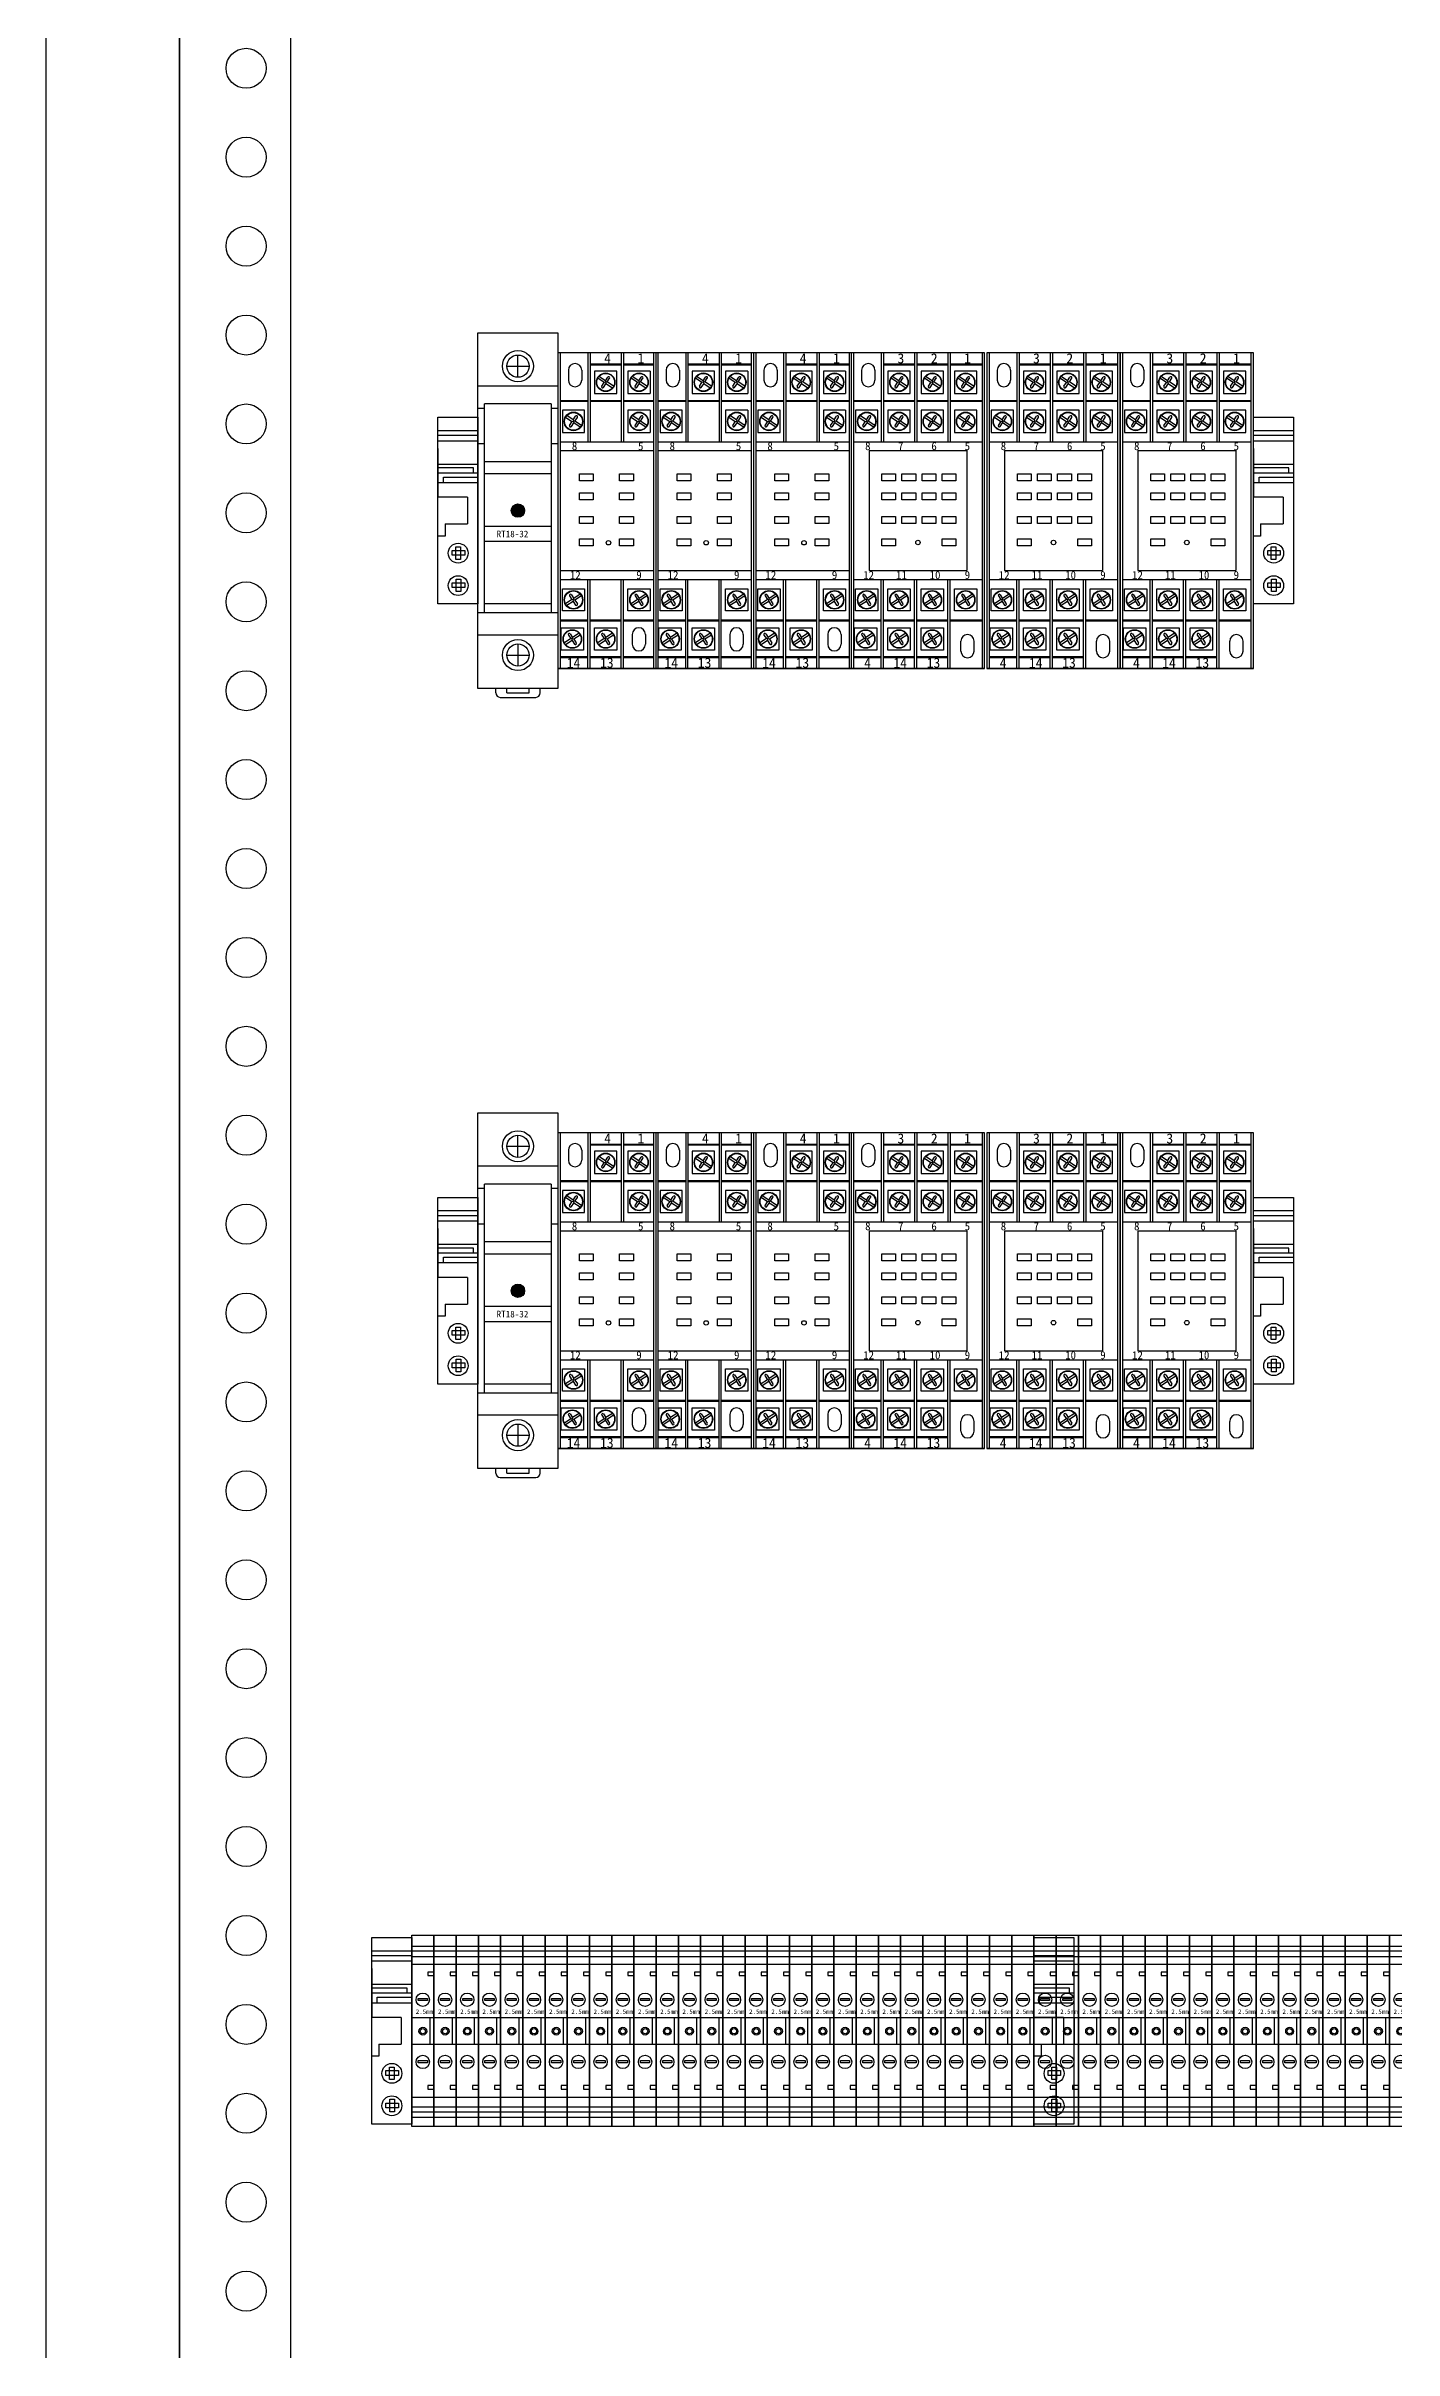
# Model space of a CAD drawing. Extents: x 1571297 to 1571897, y 398397 to 400197.
# Drawn here: x 1571297 to 1571600, y 398779 to 399297 of the extents above; entities that cross this region are included whole.
import ezdxf

# ---------------------------------------------------------------- set-up
doc = ezdxf.new("R2010")
doc.units = 0
doc.header["$MEASUREMENT"] = 0
for name, color, linetype in [('LY-JS-BJ', 7, 'Continuous'), ('LY-JS-YQJ', 7, 'Continuous'), ('布置图', 20, 'Continuous')]:
    doc.layers.add(name, color=color, linetype=linetype)
doc.layers.add('LY-二次控制图', color=7, linetype='Continuous', lineweight=18)

# ---------------------------------------------------------------- blocks, each defined once
blk = doc.blocks.new('UK-2.5 5组')
at = {"layer": 'LY-JS-YQJ'}
for p, q in [((0, 19.03), (5, 19.03)), ((0, 17.96), (5, 17.96)), ((0, 16.73), (5, 16.73)), ((5, 19.03), (10, 19.03)), ((5, 17.96), (10, 17.96)), ((5, 16.73), (10, 16.73)), ((10, 19.03), (15, 19.03)), ((10, 17.96), (15, 17.96)), ((10, 16.73), (15, 16.73)), ((15, 19.03), (20, 19.03)), ((15, 17.96), (20, 17.96)), ((15, 16.73), (20, 16.73)), ((5, 13.21), (3.66, 13.21)), ((3.66, 13.21), (3.66, 12.43)), ((3.66, 12.43), (5, 12.43)), ((5, 12.43), (5, 11.32)), ((10, 13.21), (8.66, 13.21)), ((8.66, 13.21), (8.66, 12.43)), ((8.66, 12.43), (10, 12.43)), ((10, 12.43), (10, 11.32)), ((15, 13.21), (13.66, 13.21)), ((13.66, 13.21), (13.66, 12.43)), ((13.66, 12.43), (15, 12.43)), ((15, 12.43), (15, 11.32)), ((20, 13.21), (18.66, 13.21)), ((18.66, 13.21), (18.66, 12.43)), ((18.66, 12.43), (20, 12.43)), ((0, 3), (5, 3)), ((4.07, 3), (4.07, -3)), ((5, 3), (10, 3)), ((9.07, 3), (9.07, -3)), ((10, 3), (15, 3)), ((14.07, 3), (14.07, -3)), ((15, 3), (20, 3)), ((19.07, 3), (19.07, -3)), ((0, -3), (5, -3)), ((5, -3), (10, -3)), ((10, -3), (15, -3)), ((15, -3), (20, -3)), ((5, -12.33), (3.66, -12.33)), ((3.66, -12.33), (3.66, -13.11)), ((3.66, -13.11), (5, -13.11)), ((10, -12.33), (8.66, -12.33)), ((8.66, -12.33), (8.66, -13.11)), ((8.66, -13.11), (10, -13.11)), ((15, -12.33), (13.66, -12.33)), ((13.66, -12.33), (13.66, -13.11)), ((13.66, -13.11), (15, -13.11)), ((20, -12.33), (18.66, -12.33)), ((18.66, -12.33), (18.66, -13.11)), ((18.66, -13.11), (20, -13.11)), ((0, -17.12), (5, -17.12)), ((0, -18.19), (5, -18.19)), ((0, -19.42), (5, -19.42)), ((5, -17.12), (10, -17.12)), ((5, -18.19), (10, -18.19)), ((5, -19.42), (10, -19.42)), ((10, -17.12), (15, -17.12)), ((10, -18.19), (15, -18.19)), ((10, -19.42), (15, -19.42)), ((15, -17.12), (20, -17.12)), ((15, -18.19), (20, -18.19)), ((15, -19.42), (20, -19.42))]:
    blk.add_line(p, q, dxfattribs=at)
at = {"layer": 'LY-JS-YQJ', "color": 6}
for p, q in [((20, 19.03), (25, 19.03)), ((20, 17.96), (25, 17.96)), ((20, 16.73), (25, 16.73)), ((20, 12.43), (20, 11.32)), ((25, 13.21), (23.66, 13.21)), ((23.66, 13.21), (23.66, 12.43)), ((23.66, 12.43), (25, 12.43)), ((25, 12.43), (25, 11.32)), ((20, 3), (25, 3)), ((24.07, 3), (24.07, -3)), ((20, -3), (25, -3)), ((25, -12.33), (23.66, -12.33)), ((23.66, -12.33), (23.66, -13.11)), ((23.66, -13.11), (25, -13.11)), ((20, -17.12), (25, -17.12)), ((20, -18.19), (25, -18.19)), ((20, -19.42), (25, -19.42))]:
    blk.add_line(p, q, dxfattribs=at)
at = {"layer": 'LY-JS-YQJ'}
for points in [[(0, 21.5), (5, 21.5), (5, -21.5), (0, -21.5)], [(5, 21.5), (10, 21.5), (10, -21.5), (5, -21.5)], [(10, 21.5), (15, 21.5), (15, -21.5), (10, -21.5)], [(15, 21.5), (20, 21.5), (20, -21.5), (15, -21.5)], [(0, 15), (5, 15), (5, -15), (0, -15)], [(5, 15), (10, 15), (10, -15), (5, -15)], [(10, 15), (15, 15), (15, -15), (10, -15)], [(15, 15), (20, 15), (20, -15), (15, -15)], [(1.47, 7.3), (3.53, 7.3), (3.53, 6.79), (1.47, 6.79)], [(6.47, 7.3), (8.53, 7.3), (8.53, 6.79), (6.47, 6.79)], [(11.47, 7.3), (13.53, 7.3), (13.53, 6.79), (11.47, 6.79)], [(16.47, 7.3), (18.53, 7.3), (18.53, 6.79), (16.47, 6.79)], [(1.47, -6.71), (3.53, -6.71), (3.53, -7.23), (1.47, -7.23)], [(6.47, -6.71), (8.53, -6.71), (8.53, -7.23), (6.47, -7.23)], [(11.47, -6.71), (13.53, -6.71), (13.53, -7.23), (11.47, -7.23)], [(16.47, -6.71), (18.53, -6.71), (18.53, -7.23), (16.47, -7.23)]]:
    blk.add_lwpolyline(points, close=True, dxfattribs=at)
at = {"layer": 'LY-JS-YQJ', "color": 6}
for points in [[(20, 21.5), (25, 21.5), (25, -21.5), (20, -21.5)], [(20, 15), (25, 15), (25, -15), (20, -15)], [(21.47, 7.3), (23.53, 7.3), (23.53, 6.79), (21.47, 6.79)], [(21.47, -6.71), (23.53, -6.71), (23.53, -7.23), (21.47, -7.23)]]:
    blk.add_lwpolyline(points, close=True, dxfattribs=at)
at = {"layer": 'LY-JS-YQJ'}
for centre, radius in [((2.5, 7), 1.5), ((7.5, 7), 1.5), ((12.5, 7), 1.5), ((17.5, 7), 1.5), ((2.52, -0.08), 0.879), ((2.52, -0.08), 0.879), ((2.52, -0.08), 0.59), ((7.52, -0.08), 0.879), ((7.52, -0.08), 0.879), ((7.52, -0.08), 0.59), ((12.52, -0.08), 0.879), ((12.52, -0.08), 0.879), ((12.52, -0.08), 0.59), ((17.52, -0.08), 0.879), ((17.52, -0.08), 0.879), ((17.52, -0.08), 0.59), ((2.5, -7), 1.5), ((7.5, -7), 1.5), ((12.5, -7), 1.5), ((17.5, -7), 1.5)]:
    blk.add_circle(centre, radius, dxfattribs=at)
at = {"layer": 'LY-JS-YQJ', "color": 6}
for centre, radius in [((22.5, 7), 1.5), ((22.52, -0.08), 0.879), ((22.52, -0.08), 0.879), ((22.52, -0.08), 0.59), ((22.5, -7), 1.5)]:
    blk.add_circle(centre, radius, dxfattribs=at)
at = {"layer": 'LY-JS-YQJ', "char_height": 1, "width": 2.5692, "attachment_point": 1}
for insert in [(0.91, 4.81), (5.91, 4.81), (10.91, 4.81), (15.91, 4.81)]:
    blk.add_mtext('2.5mm', dxfattribs=dict(at, insert=insert))
at = {"layer": 'LY-JS-YQJ', "color": 6, "insert": (20.91, 4.81), "char_height": 1, "width": 2.5692, "attachment_point": 1}
blk.add_mtext('2.5mm', dxfattribs=at)
blk = doc.blocks.new('HH54P')
at = {"layer": 'LY-JS-YQJ'}
for p, q in [((0, 71), (0, 68.5)), ((30, 71), (0, 71)), ((0, 71), (0, 0)), ((0.5, 71), (0.5, 0)), ((6.75, 71), (6.75, 51)), ((7.25, 71), (7.25, 51)), ((7.25, 68.5), (14.25, 68.5)), ((7.25, 68.3), (14.25, 68.3)), ((14.25, 71), (14.25, 51)), ((14.75, 71), (14.75, 51)), ((14.75, 68.5), (21.75, 68.5)), ((14.75, 68.3), (21.75, 68.3)), ((21.75, 71), (21.75, 51)), ((22.25, 71), (22.25, 51)), ((22.25, 68.5), (29.5, 68.5)), ((22.25, 68.3), (29.5, 68.3)), ((29.5, 0), (29.5, 71)), ((30, 0), (30, 71)), ((2.34, 67.09), (2.34, 64.88)), ((5.34, 67.09), (5.34, 64.88)), ((13.24, 66.87), (8.24, 66.87)), ((8.24, 66.87), (8.24, 61.87)), ((10.4, 64.3), (8.95, 65.27)), ((10.67, 64.71), (9.21, 65.67)), ((9.86, 63.48), (10.4, 64.3)), ((10.26, 63.22), (10.8, 64.04)), ((11.07, 64.44), (10.4, 64.3)), ((10.67, 64.71), (11.21, 65.53)), ((10.67, 64.71), (10.8, 64.04)), ((12.26, 63.08), (10.8, 64.04)), ((11.07, 64.44), (11.61, 65.26)), ((12.53, 63.48), (11.07, 64.44)), ((13.24, 61.87), (13.24, 66.87)), ((15.74, 66.87), (15.74, 61.87)), ((20.74, 66.87), (15.74, 66.87)), ((17.9, 64.3), (16.45, 65.27)), ((18.17, 64.71), (16.71, 65.67)), ((17.36, 63.48), (17.9, 64.3)), ((17.76, 63.22), (18.3, 64.04)), ((18.57, 64.44), (17.9, 64.3)), ((18.17, 64.71), (18.71, 65.53)), ((18.17, 64.71), (18.3, 64.04)), ((19.76, 63.08), (18.3, 64.04)), ((18.57, 64.44), (19.11, 65.26)), ((20.03, 63.48), (18.57, 64.44)), ((20.74, 61.87), (20.74, 66.87)), ((28.24, 66.87), (23.24, 66.87)), ((23.24, 66.87), (23.24, 61.87)), ((25.4, 64.3), (23.95, 65.27)), ((25.67, 64.71), (24.21, 65.67)), ((24.86, 63.48), (25.4, 64.3)), ((25.26, 63.22), (25.8, 64.04)), ((26.07, 64.44), (25.4, 64.3)), ((25.67, 64.71), (26.21, 65.53)), ((25.67, 64.71), (25.8, 64.04)), ((27.26, 63.08), (25.8, 64.04)), ((26.07, 64.44), (26.61, 65.26)), ((27.53, 63.48), (26.07, 64.44)), ((28.24, 61.87), (28.24, 66.87)), ((0.5, 60.3), (6.75, 60.3)), ((0.5, 60.1), (6.75, 60.1)), ((5.99, 58.07), (0.99, 58.07)), ((0.99, 58.07), (0.99, 53.07)), ((5.99, 53.07), (5.99, 58.07)), ((7.25, 60.3), (14.25, 60.3)), ((7.25, 60.1), (14.25, 60.1)), ((8.24, 61.87), (13.24, 61.87)), ((8.24, 58.07), (8.24, 53.07)), ((13.24, 58.07), (8.24, 58.07)), ((13.24, 53.07), (13.24, 58.07)), ((14.75, 60.3), (21.75, 60.3)), ((14.75, 60.1), (21.75, 60.1)), ((15.74, 61.87), (20.74, 61.87)), ((20.74, 58.07), (15.74, 58.07)), ((15.74, 58.07), (15.74, 53.07)), ((20.74, 53.07), (20.74, 58.07)), ((22.25, 60.3), (29.5, 60.3)), ((22.25, 60.1), (29.5, 60.1)), ((23.24, 61.87), (28.24, 61.87)), ((23.24, 58.07), (23.24, 53.07)), ((28.24, 58.07), (23.24, 58.07)), ((28.24, 53.07), (28.24, 58.07)), ((0.99, 53.07), (5.99, 53.07)), ((3.15, 55.51), (1.7, 56.47)), ((3.42, 55.91), (1.96, 56.87)), ((2.61, 54.68), (3.15, 55.51)), ((3.01, 54.42), (3.55, 55.24)), ((3.82, 55.64), (3.15, 55.51)), ((3.42, 55.91), (3.96, 56.73)), ((3.42, 55.91), (3.55, 55.24)), ((5.01, 54.28), (3.55, 55.24)), ((3.82, 55.64), (4.36, 56.46)), ((5.28, 54.68), (3.82, 55.64)), ((8.24, 53.07), (13.24, 53.07)), ((10.4, 55.51), (8.95, 56.47)), ((10.67, 55.91), (9.21, 56.87)), ((9.86, 54.68), (10.4, 55.51)), ((10.26, 54.42), (10.8, 55.24)), ((11.07, 55.64), (10.4, 55.51)), ((10.67, 55.91), (11.21, 56.73)), ((10.67, 55.91), (10.8, 55.24)), ((12.26, 54.28), (10.8, 55.24)), ((11.07, 55.64), (11.61, 56.46)), ((12.53, 54.68), (11.07, 55.64)), ((15.74, 53.07), (20.74, 53.07)), ((17.9, 55.51), (16.45, 56.47)), ((18.17, 55.91), (16.71, 56.87)), ((17.36, 54.68), (17.9, 55.51)), ((17.76, 54.42), (18.3, 55.24)), ((18.57, 55.64), (17.9, 55.51)), ((18.17, 55.91), (18.71, 56.73)), ((18.17, 55.91), (18.3, 55.24)), ((19.76, 54.28), (18.3, 55.24)), ((18.57, 55.64), (19.11, 56.46)), ((20.03, 54.68), (18.57, 55.64)), ((23.24, 53.07), (28.24, 53.07)), ((25.4, 55.51), (23.95, 56.47)), ((25.67, 55.91), (24.21, 56.87)), ((24.86, 54.68), (25.4, 55.51)), ((25.26, 54.42), (25.8, 55.24)), ((26.07, 55.64), (25.4, 55.51)), ((25.67, 55.91), (26.21, 56.73)), ((25.67, 55.91), (25.8, 55.24)), ((27.26, 54.28), (25.8, 55.24)), ((26.07, 55.64), (26.61, 56.46)), ((27.53, 54.68), (26.07, 55.64)), ((0.5, 51), (29.5, 51)), ((4, 49), (4, 22)), ((4, 49), (26, 49)), ((26, 49), (26, 22)), ((4, 22), (26, 22)), ((0.5, 20), (29.5, 20)), ((0.99, 12.93), (0.99, 17.93)), ((0.99, 17.93), (5.99, 17.93)), ((2.61, 16.32), (3.15, 15.49)), ((3.01, 16.58), (3.55, 15.76)), ((3.42, 15.09), (3.55, 15.76)), ((5.01, 16.72), (3.55, 15.76)), ((5.28, 16.32), (3.82, 15.36)), ((5.99, 17.93), (5.99, 12.93)), ((6.75, 0), (6.75, 20)), ((7.25, 0), (7.25, 20)), ((8.24, 17.93), (13.24, 17.93)), ((8.24, 12.93), (8.24, 17.93)), ((9.86, 16.32), (10.4, 15.49)), ((10.26, 16.58), (10.8, 15.76)), ((10.67, 15.09), (10.8, 15.76)), ((12.26, 16.72), (10.8, 15.76)), ((12.53, 16.32), (11.07, 15.36)), ((13.24, 17.93), (13.24, 12.93)), ((14.25, 0), (14.25, 20)), ((14.75, 0), (14.75, 20)), ((15.74, 12.93), (15.74, 17.93)), ((15.74, 17.93), (20.74, 17.93)), ((17.36, 16.32), (17.9, 15.49)), ((17.76, 16.58), (18.3, 15.76)), ((18.17, 15.09), (18.3, 15.76)), ((19.76, 16.72), (18.3, 15.76)), ((20.03, 16.32), (18.57, 15.36)), ((20.74, 17.93), (20.74, 12.93)), ((21.75, 0), (21.75, 20)), ((22.25, 0), (22.25, 20)), ((23.24, 17.93), (28.24, 17.93)), ((23.24, 12.93), (23.24, 17.93)), ((24.86, 16.32), (25.4, 15.49)), ((25.26, 16.58), (25.8, 15.76)), ((25.67, 15.09), (25.8, 15.76)), ((27.26, 16.72), (25.8, 15.76)), ((27.53, 16.32), (26.07, 15.36)), ((28.24, 17.93), (28.24, 12.93)), ((0.5, 10.9), (6.75, 10.9)), ((0.5, 10.7), (6.75, 10.7)), ((5.99, 12.93), (0.99, 12.93)), ((3.15, 15.49), (1.7, 14.53)), ((3.42, 15.09), (1.96, 14.13)), ((3.82, 15.36), (3.15, 15.49)), ((3.42, 15.09), (3.96, 14.27)), ((3.82, 15.36), (4.36, 14.54)), ((7.25, 10.9), (14.25, 10.9)), ((7.25, 10.7), (14.25, 10.7)), ((13.24, 12.93), (8.24, 12.93)), ((10.4, 15.49), (8.95, 14.53)), ((10.67, 15.09), (9.21, 14.13)), ((11.07, 15.36), (10.4, 15.49)), ((10.67, 15.09), (11.21, 14.27)), ((11.07, 15.36), (11.61, 14.54)), ((14.75, 10.9), (21.75, 10.9)), ((14.75, 10.7), (21.75, 10.7)), ((20.74, 12.93), (15.74, 12.93)), ((17.9, 15.49), (16.45, 14.53)), ((18.17, 15.09), (16.71, 14.13)), ((18.57, 15.36), (17.9, 15.49)), ((18.17, 15.09), (18.71, 14.27)), ((18.57, 15.36), (19.11, 14.54)), ((22.25, 10.9), (29.5, 10.9)), ((22.25, 10.7), (29.5, 10.7)), ((28.24, 12.93), (23.24, 12.93)), ((25.4, 15.49), (23.95, 14.53)), ((25.67, 15.09), (24.21, 14.13)), ((26.07, 15.36), (25.4, 15.49)), ((25.67, 15.09), (26.21, 14.27)), ((26.07, 15.36), (26.61, 14.54)), ((0.74, 4.13), (0.74, 9.13)), ((0.74, 9.13), (5.74, 9.13)), ((2.9, 6.7), (1.45, 5.73)), ((3.17, 6.29), (1.71, 5.33)), ((2.36, 7.52), (2.9, 6.7)), ((2.76, 7.78), (3.3, 6.96)), ((3.57, 6.56), (2.9, 6.7)), ((3.17, 6.29), (3.3, 6.96)), ((3.17, 6.29), (3.71, 5.47)), ((4.76, 7.92), (3.3, 6.96)), ((5.03, 7.52), (3.57, 6.56)), ((3.57, 6.56), (4.11, 5.74)), ((5.74, 9.13), (5.74, 4.13)), ((8.24, 9.13), (13.24, 9.13)), ((8.24, 4.13), (8.24, 9.13)), ((10.4, 6.7), (8.95, 5.73)), ((10.67, 6.29), (9.21, 5.33)), ((9.86, 7.52), (10.4, 6.7)), ((10.26, 7.78), (10.8, 6.96)), ((11.07, 6.56), (10.4, 6.7)), ((10.67, 6.29), (10.8, 6.96)), ((10.67, 6.29), (11.21, 5.47)), ((12.26, 7.92), (10.8, 6.96)), ((12.53, 7.52), (11.07, 6.56)), ((11.07, 6.56), (11.61, 5.74)), ((13.24, 9.13), (13.24, 4.13)), ((15.74, 4.13), (15.74, 9.13)), ((15.74, 9.13), (20.74, 9.13)), ((17.9, 6.7), (16.45, 5.73)), ((18.17, 6.29), (16.71, 5.33)), ((17.36, 7.52), (17.9, 6.7)), ((17.76, 7.78), (18.3, 6.96)), ((18.57, 6.56), (17.9, 6.7)), ((18.17, 6.29), (18.3, 6.96)), ((18.17, 6.29), (18.71, 5.47)), ((19.76, 7.92), (18.3, 6.96)), ((20.03, 7.52), (18.57, 6.56)), ((18.57, 6.56), (19.11, 5.74)), ((20.74, 9.13), (20.74, 4.13)), ((24.65, 3.91), (24.65, 6.12)), ((27.65, 3.91), (27.65, 6.12)), ((30, 0), (0, 0)), ((0, 0), (30, 0)), ((0.5, 2.7), (6.75, 2.7)), ((0.5, 2.5), (6.75, 2.5)), ((5.74, 4.13), (0.74, 4.13)), ((7.25, 2.7), (14.25, 2.7)), ((7.25, 2.5), (14.25, 2.5)), ((13.24, 4.13), (8.24, 4.13)), ((14.75, 2.7), (21.75, 2.7)), ((14.75, 2.5), (21.75, 2.5)), ((20.74, 4.13), (15.74, 4.13))]:
    blk.add_line(p, q, dxfattribs=at)
for points in [[(6.88, 43.81), (9.97, 43.81), (9.97, 42.22), (6.88, 42.22)], [(11.41, 43.81), (14.5, 43.81), (14.5, 42.22), (11.41, 42.22)], [(15.93, 43.81), (19.03, 43.81), (19.03, 42.22), (15.93, 42.22)], [(20.46, 43.81), (23.56, 43.81), (23.56, 42.22), (20.46, 42.22)], [(6.88, 39.53), (9.97, 39.53), (9.97, 37.95), (6.88, 37.95)], [(11.41, 39.53), (14.5, 39.53), (14.5, 37.95), (11.41, 37.95)], [(15.93, 39.53), (19.03, 39.53), (19.03, 37.95), (15.93, 37.95)], [(20.46, 39.53), (23.56, 39.53), (23.56, 37.95), (20.46, 37.95)], [(6.88, 34.15), (9.97, 34.15), (9.97, 32.57), (6.88, 32.57)], [(11.41, 34.15), (14.5, 34.15), (14.5, 32.57), (11.41, 32.57)], [(15.93, 34.15), (19.03, 34.15), (19.03, 32.57), (15.93, 32.57)], [(20.46, 34.15), (23.56, 34.15), (23.56, 32.57), (20.46, 32.57)], [(6.88, 29.16), (9.97, 29.16), (9.97, 27.58), (6.88, 27.58)], [(20.46, 29.16), (23.56, 29.16), (23.56, 27.58), (20.46, 27.58)]]:
    blk.add_lwpolyline(points, close=True, dxfattribs=at)
for centre, radius in [((10.74, 64.37), 2.09), ((10.74, 64.37), 2), ((18.24, 64.37), 2.09), ((18.24, 64.37), 2), ((25.74, 64.37), 2.09), ((25.74, 64.37), 2), ((3.49, 55.57), 2.09), ((3.49, 55.57), 2), ((10.74, 55.57), 2.09), ((10.74, 55.57), 2), ((18.24, 55.57), 2.09), ((18.24, 55.57), 2), ((25.74, 55.57), 2.09), ((25.74, 55.57), 2), ((15, 28.33), 0.5), ((3.49, 15.43), 2.09), ((3.49, 15.43), 2), ((10.74, 15.43), 2.09), ((10.74, 15.43), 2), ((18.24, 15.43), 2.09), ((18.24, 15.43), 2), ((25.74, 15.43), 2.09), ((25.74, 15.43), 2), ((3.24, 6.63), 2.09), ((3.24, 6.63), 2), ((10.74, 6.63), 2.09), ((10.74, 6.63), 2), ((18.24, 6.63), 2.09), ((18.24, 6.63), 2)]:
    blk.add_circle(centre, radius, dxfattribs=at)
for centre, radius, start, end in [((3.84, 67.09), 1.5, 0, 180), ((3.84, 64.88), 1.5, 180, 0), ((10.06, 63.35), 0.24, 146.5949, 326.5949), ((11.41, 65.39), 0.24, 326.5949, 146.5949), ((17.56, 63.35), 0.24, 146.5949, 326.5949), ((18.91, 65.39), 0.24, 326.5949, 146.5949), ((25.06, 63.35), 0.24, 146.5949, 326.5949), ((26.41, 65.39), 0.24, 326.5949, 146.5949), ((2.81, 54.55), 0.24, 146.5949, 326.5949), ((4.16, 56.6), 0.24, 326.5949, 146.5949), ((10.06, 54.55), 0.24, 146.5949, 326.5949), ((11.41, 56.6), 0.24, 326.5949, 146.5949), ((17.56, 54.55), 0.24, 146.5949, 326.5949), ((18.91, 56.6), 0.24, 326.5949, 146.5949), ((25.06, 54.55), 0.24, 146.5949, 326.5949), ((26.41, 56.6), 0.24, 326.5949, 146.5949), ((2.81, 16.45), 0.24, 33.4051, 213.4051), ((10.06, 16.45), 0.24, 33.4051, 213.4051), ((17.56, 16.45), 0.24, 33.4051, 213.4051), ((25.06, 16.45), 0.24, 33.4051, 213.4051), ((4.16, 14.4), 0.24, 213.4051, 33.4051), ((11.41, 14.4), 0.24, 213.4051, 33.4051), ((18.91, 14.4), 0.24, 213.4051, 33.4051), ((26.41, 14.4), 0.24, 213.4051, 33.4051), ((2.56, 7.65), 0.24, 33.4051, 213.4051), ((3.91, 5.61), 0.24, 213.4051, 33.4051), ((10.06, 7.65), 0.24, 33.4051, 213.4051), ((11.41, 5.61), 0.24, 213.4051, 33.4051), ((17.56, 7.65), 0.24, 33.4051, 213.4051), ((18.91, 5.61), 0.24, 213.4051, 33.4051), ((26.15, 6.12), 1.5, 0, 180), ((26.15, 3.91), 1.5, 180, 0)]:
    blk.add_arc(centre, radius, start, end, dxfattribs=at)
for s, insert, char_height, width, attachment_point in [('{\\fSimSun|b0|i0|c134|p2;3}', (10.4, 70.88), 2.25, 1.0919, 1), ('{\\fSimSun|b0|i0|c134|p2;2}', (17.9, 70.88), 2.25, 1.0919, 1), ('{\\fSimSun|b0|i0|c134|p2;1}', (25.4, 70.88), 2.25, 1.0919, 1), ('{\\fSimSun|b0|i0|c134|p2;8}', (3.12, 50.91), 1.8, 0.8735, 1), ('{\\fSimSun|b0|i0|c134|p2;7}', (10.52, 50.91), 1.8, 0.8735, 1), ('{\\fSimSun|b0|i0|c134|p2;6}', (18.02, 50.91), 1.8, 0.8735, 1), ('{\\fSimSun|b0|i0|c134|p2;5}', (25.52, 50.91), 1.8, 0.8735, 1), ('{\\fSimSun|b0|i0|c134|p2;12}', (2.68, 21.91), 1.8, 0.8735, 1), ('{\\fSimSun|b0|i0|c134|p2;11}', (10.07, 21.91), 1.8, 0.8735, 1), ('{\\fSimSun|b0|i0|c134|p2;10}', (17.62, 21.91), 1.8, 0.8735, 1), ('{\\fSimSun|b0|i0|c134|p2;9}', (25.52, 21.91), 1.8, 0.8735, 1), ('{\\fSimSun|b0|i0|c134|p2;4}', (2.9, 0.12), 2.25, 1.0919, 7), ('{\\fSimSun|b0|i0|c134|p2;14}', (9.47, 0.12), 2.25, 1.0919, 7), ('{\\fSimSun|b0|i0|c134|p2;13}', (16.97, 0.12), 2.25, 1.0919, 7)]:
    blk.add_mtext(s, dxfattribs=dict(at, insert=insert, char_height=char_height, width=width, attachment_point=attachment_point))
blk = doc.blocks.new('HH52P')
at = {"layer": 'LY-JS-YQJ'}
for p, q in [((0, 71), (0, 0)), ((22, 71), (0, 71)), ((0, 71), (0, 68.5)), ((0.5, 71), (0.5, 0)), ((6.75, 71), (6.75, 51)), ((7.25, 71), (7.25, 51)), ((7.25, 68.5), (14.25, 68.5)), ((7.25, 68.3), (14.25, 68.3)), ((14.25, 71), (14.25, 51)), ((14.75, 71), (14.75, 51)), ((14.75, 68.5), (21.5, 68.5)), ((14.75, 68.3), (21.5, 68.3)), ((21.5, 71), (21.5, 0)), ((22, 71), (22, 0)), ((2.34, 67.09), (2.34, 64.88)), ((5.34, 67.09), (5.34, 64.88)), ((8.24, 66.87), (8.24, 61.87)), ((13.24, 66.87), (8.24, 66.87)), ((10.4, 64.3), (8.95, 65.27)), ((10.67, 64.71), (9.21, 65.67)), ((9.86, 63.48), (10.4, 64.3)), ((10.26, 63.22), (10.8, 64.04)), ((11.07, 64.44), (10.4, 64.3)), ((10.67, 64.71), (11.21, 65.53)), ((10.67, 64.71), (10.8, 64.04)), ((12.26, 63.08), (10.8, 64.04)), ((11.07, 64.44), (11.61, 65.26)), ((12.53, 63.48), (11.07, 64.44)), ((13.24, 61.87), (13.24, 66.87)), ((20.74, 66.87), (15.74, 66.87)), ((15.74, 66.87), (15.74, 61.87)), ((17.9, 64.3), (16.45, 65.27)), ((18.17, 64.71), (16.71, 65.67)), ((17.36, 63.48), (17.9, 64.3)), ((17.76, 63.22), (18.3, 64.04)), ((18.57, 64.44), (17.9, 64.3)), ((18.17, 64.71), (18.71, 65.53)), ((18.17, 64.71), (18.3, 64.04)), ((19.76, 63.08), (18.3, 64.04)), ((18.57, 64.44), (19.11, 65.26)), ((20.03, 63.48), (18.57, 64.44)), ((20.74, 66.87), (20.74, 61.87)), ((0.5, 60.3), (6.75, 60.3)), ((0.5, 60.1), (6.75, 60.1)), ((0.99, 58.07), (0.99, 53.07)), ((5.99, 58.07), (0.99, 58.07)), ((5.99, 53.07), (5.99, 58.07)), ((7.25, 60.3), (14.25, 60.3)), ((7.25, 60.1), (14.25, 60.1)), ((8.24, 61.87), (13.24, 61.87)), ((14.75, 60.3), (21.5, 60.3)), ((14.75, 60.1), (21.5, 60.1)), ((15.74, 61.87), (20.74, 61.87)), ((15.74, 58.07), (15.74, 53.07)), ((20.74, 58.07), (15.74, 58.07)), ((20.74, 58.07), (20.74, 53.07)), ((0.99, 53.07), (5.99, 53.07)), ((3.15, 55.51), (1.7, 56.47)), ((3.42, 55.91), (1.96, 56.87)), ((2.61, 54.68), (3.15, 55.51)), ((3.01, 54.42), (3.55, 55.24)), ((3.82, 55.64), (3.15, 55.51)), ((3.42, 55.91), (3.96, 56.73)), ((3.42, 55.91), (3.55, 55.24)), ((5.01, 54.28), (3.55, 55.24)), ((3.82, 55.64), (4.36, 56.46)), ((5.28, 54.68), (3.82, 55.64)), ((15.74, 53.07), (20.74, 53.07)), ((17.9, 55.51), (16.45, 56.47)), ((18.17, 55.91), (16.71, 56.87)), ((17.36, 54.68), (17.9, 55.51)), ((17.76, 54.42), (18.3, 55.24)), ((18.57, 55.64), (17.9, 55.51)), ((18.17, 55.91), (18.71, 56.73)), ((18.17, 55.91), (18.3, 55.24)), ((19.76, 54.28), (18.3, 55.24)), ((18.57, 55.64), (19.11, 56.46)), ((20.03, 54.68), (18.57, 55.64)), ((0.5, 51), (21.5, 51)), ((0.5, 49), (21.5, 49)), ((0.5, 22), (21.5, 22)), ((0.5, 20), (21.5, 20)), ((0.99, 17.93), (5.99, 17.93)), ((0.99, 12.93), (0.99, 17.93)), ((2.61, 16.32), (3.15, 15.49)), ((3.01, 16.58), (3.55, 15.76)), ((3.42, 15.09), (3.55, 15.76)), ((5.01, 16.72), (3.55, 15.76)), ((5.28, 16.32), (3.82, 15.36)), ((5.99, 17.93), (5.99, 12.93)), ((6.75, 0), (6.75, 20)), ((7.25, 0), (7.25, 20)), ((14.25, 0), (14.25, 20)), ((14.75, 0), (14.75, 20)), ((15.74, 17.93), (20.74, 17.93)), ((15.74, 12.93), (15.74, 17.93)), ((17.36, 16.32), (17.9, 15.49)), ((17.76, 16.58), (18.3, 15.76)), ((18.17, 15.09), (18.3, 15.76)), ((19.76, 16.72), (18.3, 15.76)), ((20.03, 16.32), (18.57, 15.36)), ((20.74, 17.93), (20.74, 12.93)), ((0.5, 10.9), (6.75, 10.9)), ((0.5, 10.7), (6.75, 10.7)), ((5.99, 12.93), (0.99, 12.93)), ((3.15, 15.49), (1.7, 14.53)), ((3.42, 15.09), (1.96, 14.13)), ((3.82, 15.36), (3.15, 15.49)), ((3.42, 15.09), (3.96, 14.27)), ((3.82, 15.36), (4.36, 14.54)), ((7.25, 10.9), (14.25, 10.9)), ((7.25, 10.7), (14.25, 10.7)), ((14.75, 10.9), (21.5, 10.9)), ((14.75, 10.7), (21.5, 10.7)), ((20.74, 12.93), (15.74, 12.93)), ((17.9, 15.49), (16.45, 14.53)), ((18.17, 15.09), (16.71, 14.13)), ((18.57, 15.36), (17.9, 15.49)), ((18.17, 15.09), (18.71, 14.27)), ((18.57, 15.36), (19.11, 14.54)), ((0.74, 9.13), (5.74, 9.13)), ((0.74, 4.13), (0.74, 9.13)), ((2.9, 6.7), (1.45, 5.73)), ((3.17, 6.29), (1.71, 5.33)), ((2.36, 7.52), (2.9, 6.7)), ((2.76, 7.78), (3.3, 6.96)), ((3.57, 6.56), (2.9, 6.7)), ((3.17, 6.29), (3.3, 6.96)), ((3.17, 6.29), (3.71, 5.47)), ((4.76, 7.92), (3.3, 6.96)), ((5.03, 7.52), (3.57, 6.56)), ((3.57, 6.56), (4.11, 5.74)), ((5.74, 9.13), (5.74, 4.13)), ((8.24, 4.13), (8.24, 9.13)), ((8.24, 9.13), (13.24, 9.13)), ((10.4, 6.7), (8.95, 5.73)), ((10.67, 6.29), (9.21, 5.33)), ((9.86, 7.52), (10.4, 6.7)), ((10.26, 7.78), (10.8, 6.96)), ((11.07, 6.56), (10.4, 6.7)), ((10.67, 6.29), (10.8, 6.96)), ((10.67, 6.29), (11.21, 5.47)), ((12.26, 7.92), (10.8, 6.96)), ((12.53, 7.52), (11.07, 6.56)), ((11.07, 6.56), (11.61, 5.74)), ((13.24, 9.13), (13.24, 4.13)), ((16.7, 7.65), (16.7, 5.44)), ((19.7, 7.65), (19.7, 5.44)), ((0, 0), (22, 0)), ((22, 0), (0, 0)), ((0.5, 2.7), (6.75, 2.7)), ((0.5, 2.5), (6.75, 2.5)), ((5.74, 4.13), (0.74, 4.13)), ((7.25, 2.7), (14.25, 2.7)), ((7.25, 2.5), (14.25, 2.5)), ((13.24, 4.13), (8.24, 4.13)), ((14.75, 2.7), (21.5, 2.7)), ((14.75, 2.5), (21.5, 2.5))]:
    blk.add_line(p, q, dxfattribs=at)
for points in [[(4.81, 43.81), (7.91, 43.81), (7.91, 42.22), (4.81, 42.22)], [(13.87, 43.81), (16.97, 43.81), (16.97, 42.22), (13.87, 42.22)], [(4.81, 39.53), (7.91, 39.53), (7.91, 37.95), (4.81, 37.95)], [(13.87, 39.53), (16.97, 39.53), (16.97, 37.95), (13.87, 37.95)], [(4.81, 34.15), (7.91, 34.15), (7.91, 32.57), (4.81, 32.57)], [(13.87, 34.15), (16.97, 34.15), (16.97, 32.57), (13.87, 32.57)], [(4.81, 29.16), (7.91, 29.16), (7.91, 27.58), (4.81, 27.58)], [(13.87, 29.16), (16.97, 29.16), (16.97, 27.58), (13.87, 27.58)]]:
    blk.add_lwpolyline(points, close=True, dxfattribs=at)
for centre, radius in [((10.74, 64.37), 2.09), ((10.74, 64.37), 2), ((18.24, 64.37), 2.09), ((18.24, 64.37), 2), ((3.49, 55.57), 2.09), ((3.49, 55.57), 2), ((18.24, 55.57), 2.09), ((18.24, 55.57), 2), ((11.36, 28.27), 0.5), ((3.49, 15.43), 2.09), ((3.49, 15.43), 2), ((18.24, 15.43), 2.09), ((18.24, 15.43), 2), ((3.24, 6.63), 2.09), ((3.24, 6.63), 2), ((10.74, 6.63), 2.09), ((10.74, 6.63), 2)]:
    blk.add_circle(centre, radius, dxfattribs=at)
for centre, radius, start, end in [((3.84, 67.09), 1.5, 0, 180), ((3.84, 64.88), 1.5, 180, 0), ((10.06, 63.35), 0.24, 146.5949, 326.5949), ((11.41, 65.39), 0.24, 326.5949, 146.5949), ((17.56, 63.35), 0.24, 146.5949, 326.5949), ((18.91, 65.39), 0.24, 326.5949, 146.5949), ((2.81, 54.55), 0.24, 146.5949, 326.5949), ((4.16, 56.6), 0.24, 326.5949, 146.5949), ((17.56, 54.55), 0.24, 146.5949, 326.5949), ((18.91, 56.6), 0.24, 326.5949, 146.5949), ((2.81, 16.45), 0.24, 33.4051, 213.4051), ((17.56, 16.45), 0.24, 33.4051, 213.4051), ((4.16, 14.4), 0.24, 213.4051, 33.4051), ((18.91, 14.4), 0.24, 213.4051, 33.4051), ((2.56, 7.65), 0.24, 33.4051, 213.4051), ((3.91, 5.61), 0.24, 213.4051, 33.4051), ((10.06, 7.65), 0.24, 33.4051, 213.4051), ((11.41, 5.61), 0.24, 213.4051, 33.4051), ((18.2, 7.65), 1.5, 0, 180), ((18.2, 5.44), 1.5, 180, 0)]:
    blk.add_arc(centre, radius, start, end, dxfattribs=at)
for s, insert, char_height, width, attachment_point in [('{\\fSimSun|b0|i0|c134|p2;4}', (10.4, 70.88), 2.25, 1.0919, 1), ('{\\fSimSun|b0|i0|c134|p2;1}', (17.9, 70.88), 2.25, 1.0919, 1), ('{\\fSimSun|b0|i0|c134|p2;8}', (3.12, 50.91), 1.8, 0.8735, 1), ('{\\fSimSun|b0|i0|c134|p2;5}', (18.02, 50.91), 1.8, 0.8735, 1), ('{\\fSimSun|b0|i0|c134|p2;12}', (2.68, 21.91), 1.8, 0.8735, 1), ('{\\fSimSun|b0|i0|c134|p2;9}', (17.62, 21.91), 1.8, 0.8735, 1), ('{\\fSimSun|b0|i0|c134|p2;14}', (1.97, 0.12), 2.25, 1.0919, 7), ('{\\fSimSun|b0|i0|c134|p2;13}', (9.47, 0.12), 2.25, 1.0919, 7)]:
    blk.add_mtext(s, dxfattribs=dict(at, insert=insert, char_height=char_height, width=width, attachment_point=attachment_point))
blk = doc.blocks.new('端子堵头')
at = {"layer": 'LY-JS-YQJ'}
for p, q in [((0, 39.03), (9, 39.03)), ((0, 37.96), (9, 37.96)), ((0, 36.73), (9, 36.73)), ((0, 35), (0, 24)), ((0, 31.48), (9, 31.48)), ((9, 35), (9, 24)), ((9, 34.58), (9, 33.47)), ((7.97, 30.59), (0, 30.59)), ((0, 29.53), (9, 29.53)), ((0, 27.32), (9, 27.32)), ((1.25, 27.32), (1.25, 28.56)), ((1.25, 28.56), (9, 28.56)), ((7.97, 29.53), (7.97, 30.59)), ((6.66, 24), (0, 24)), ((6.66, 24), (6.66, 18)), ((1.59, 18), (1.59, 15.27)), ((1.59, 18), (6.66, 18)), ((1.59, 15.27), (0, 15.27))]:
    blk.add_line(p, q, dxfattribs=at)
for points in [[(0, 42), (9, 42), (9, 0), (0, 0)], [(3.2, 12.05), (6.01, 12.05), (6.01, 10.99), (3.2, 10.99)], [(5.06, 12.84), (5.06, 10.03), (3.99, 10.03), (3.99, 12.84)], [(5.13, 5.6), (5.13, 2.79), (4.06, 2.79), (4.06, 5.6)], [(3.2, 4.76), (6.01, 4.76), (6.01, 3.69), (3.2, 3.69)]]:
    blk.add_lwpolyline(points, close=True, dxfattribs=at)
for centre in [(4.54, 11.43), (4.54, 4.14)]:
    blk.add_circle(centre, 2.23, dxfattribs=at)
blk = doc.blocks.new('RT18保险 正视图')
at = {"layer": 'LY-JS-YQJ'}
blk.add_hatch(color=1, dxfattribs=at).paths.add_polyline_path([(1.5, -40, 1), (-1.5, -40, 1)])
for p, q in [((-9, -80), (-9, 0)), ((-9, 0), (9, 0)), ((9, 0), (9, -80)), ((0, -10.01), (0, -5.01)), ((-2.5, -7.51), (2.5, -7.51)), ((9, -12.01), (-9, -12.01)), ((-7.5, -17), (-9, -17)), ((7.5, -16), (-7.5, -16)), ((-7.5, -63), (-7.5, -16)), ((7.5, -16), (7.5, -63)), ((9, -17), (7.5, -17)), ((-7.5, -25), (-9, -25)), ((9, -25), (7.5, -25)), ((7.5, -29), (-7.5, -29)), ((7.5, -31.75), (-7.5, -31.75)), ((-7.5, -43.5), (7.5, -43.5)), ((-7.5, -46.9), (7.5, -46.9)), ((7.5, -61), (-7.5, -61)), ((9, -63), (-9, -63)), ((9, -67.99), (-9, -67.99)), ((-2.5, -72.49), (2.5, -72.49)), ((0, -69.99), (0, -74.99)), ((9, -80), (-9, -80)), ((-5, -81), (-5, -80)), ((-4, -82), (4, -82)), ((-2.5, -81), (-2.5, -80)), ((-2.5, -81), (2.5, -81)), ((2.5, -81), (2.5, -80)), ((5, -81), (5, -80))]:
    blk.add_line(p, q, dxfattribs=at)
for centre, radius in [((0, -7.51), 3.5), ((0, -7.51), 2.5), ((0, -72.49), 3.5), ((0, -72.49), 2.5)]:
    blk.add_circle(centre, radius, dxfattribs=at)
at = {"layer": 'LY-JS-YQJ', "color": 1}
blk.add_circle((0, -40), 1.5, dxfattribs=at)
at = {"layer": 'LY-JS-YQJ'}
for centre, start, end in [((-4, -81), 180, 270), ((4, -81), 270, 0)]:
    blk.add_arc(centre, 1, start, end, dxfattribs=at)
at = {"layer": 'LY-JS-YQJ', "insert": (-4.8, -44.5), "char_height": 1.5, "width": 12.3, "attachment_point": 1}
blk.add_mtext('RT18-32', dxfattribs=at)
blk = doc.blocks.new('RT18-32X-6A')
at = {"layer": 'LY-JS-YQJ'}
blk.add_blockref('RT18保险 正视图', (9, 80), dxfattribs=at)
blk = doc.blocks.new('A$C05E77896')
at = {"layer": 'LY-JS-YQJ', "color": 3}
for p, q in [((0, 40.53), (5, 40.53)), ((0, 39.46), (5, 39.46)), ((0, 38.23), (5, 38.23)), ((0, 33.93), (0, 32.82)), ((5, 34.71), (3.66, 34.71)), ((3.66, 34.71), (3.66, 33.93)), ((3.66, 33.93), (5, 33.93)), ((5, 33.93), (5, 32.82)), ((0, 24.5), (5, 24.5)), ((4.07, 24.5), (4.07, 18.5)), ((0, 18.5), (5, 18.5)), ((5, 9.17), (3.66, 9.17)), ((3.66, 9.17), (3.66, 8.39)), ((3.66, 8.39), (5, 8.39)), ((0, 4.38), (5, 4.38)), ((0, 3.31), (5, 3.31)), ((0, 2.08), (5, 2.08))]:
    blk.add_line(p, q, dxfattribs=at)
for points in [[(0, 43), (5, 43), (5, 0), (0, 0)], [(0, 36.5), (5, 36.5), (5, 6.5), (0, 6.5)], [(1.47, 28.8), (3.53, 28.8), (3.53, 28.29), (1.47, 28.29)], [(1.47, 14.79), (3.53, 14.79), (3.53, 14.27), (1.47, 14.27)]]:
    blk.add_lwpolyline(points, close=True, dxfattribs=at)
for centre, radius in [((2.5, 28.5), 1.5), ((2.52, 21.42), 0.879), ((2.52, 21.42), 0.879), ((2.52, 21.42), 0.59), ((2.5, 14.5), 1.5)]:
    blk.add_circle(centre, radius, dxfattribs=at)
at = {"layer": 'LY-JS-YQJ', "color": 3, "insert": (0.91, 26.31), "char_height": 1, "width": 2.5692, "attachment_point": 1}
blk.add_mtext('2.5mm', dxfattribs=at)
blk = doc.blocks.new('*U29')
at = {"layer": 'LY-JS-BJ', "color": 6}
blk.add_circle((0, 0), 4.5, dxfattribs=at)
blk = doc.blocks.new('*U30')
at = {"layer": 'LY-JS-BJ', "color": 0, "linetype": 'ByBlock', "lineweight": -2, "transparency": 16777216}
for p in [(0, -780), (0, -800), (0, -820), (0, -840), (0, -860), (0, -880), (0, -900), (0, -920), (0, -940), (0, -960), (0, -980), (0, -1000), (0, -1020), (0, -1040), (0, -1060), (0, -1080), (0, -1100), (0, -1120), (0, -1140), (0, -1160), (0, -1180), (0, -1200), (0, -1220), (0, -1240), (0, -1260), (0, -1280)]:
    blk.add_blockref('*U29', p, dxfattribs=at)

msp = doc.modelspace()

# ---------------------------------------------------------------- linework, layer by layer
at = {"layer": 'LY-JS-BJ', "color": 6, "ltscale": 50}
msp.add_lwpolyline([(1571326.56, 400141.87), (1571326.56, 398396.87)], dxfattribs=at)
at = {"layer": 'LY-JS-BJ', "color": 6, "lineweight": -3}
msp.add_lwpolyline([(1571351.56, 400081.87), (1571351.56, 398481.87), (1571326.56, 398481.87), (1571326.56, 400081.87)], close=True, dxfattribs=at)
at = {"layer": '布置图', "ltscale": 50}
msp.add_lwpolyline([(1571296.56, 400196.87), (1571896.56, 400196.87), (1571896.56, 398396.87), (1571296.56, 398396.87)], close=True, dxfattribs=at)

# ---------------------------------------------------------------- block references
at = {"layer": 'LY-JS-BJ', "color": 6, "lineweight": -3}
msp.add_blockref('*U30', (1571341.56, 400071.87), dxfattribs=at)
at = {"layer": 'LY-二次控制图', "color": 6, "lineweight": -3}
for name, p in [('RT18-32X-6A', (1571393.73, 399152.37)), ('HH52P', (1571411.73, 399156.87)), ('HH52P', (1571433.72, 399156.87)), ('HH52P', (1571455.72, 399156.87)), ('HH54P', (1571477.72, 399156.87)), ('HH54P', (1571508.22, 399156.87)), ('HH54P', (1571538.22, 399156.87)), ('端子堵头', (1571384.73, 399171.37)), ('端子堵头', (1571568.22, 399171.37)), ('RT18-32X-6A', (1571393.73, 398976.89)), ('HH52P', (1571411.73, 398981.39)), ('HH52P', (1571433.72, 398981.39)), ('HH52P', (1571455.72, 398981.39)), ('HH54P', (1571477.72, 398981.39)), ('HH54P', (1571508.22, 398981.39)), ('HH54P', (1571538.22, 398981.39)), ('端子堵头', (1571384.73, 398995.89)), ('端子堵头', (1571568.22, 398995.89)), ('端子堵头', (1571369.82, 398829.42)), ('UK-2.5 5组', (1571378.82, 398850.42)), ('UK-2.5 5组', (1571403.82, 398850.42)), ('UK-2.5 5组', (1571428.82, 398850.42)), ('UK-2.5 5组', (1571453.82, 398850.42)), ('UK-2.5 5组', (1571478.82, 398850.42)), ('A$C05E77896', (1571503.82, 398828.92)), ('A$C05E77896', (1571508.82, 398828.92)), ('A$C05E77896', (1571513.82, 398828.92)), ('UK-2.5 5组', (1571518.82, 398850.42)), ('端子堵头', (1571518.82, 398829.42)), ('UK-2.5 5组', (1571543.82, 398850.42)), ('UK-2.5 5组', (1571568.82, 398850.42)), ('UK-2.5 5组', (1571593.82, 398850.42))]:
    msp.add_blockref(name, p, dxfattribs=at)

doc.saveas('drawing.dxf')
